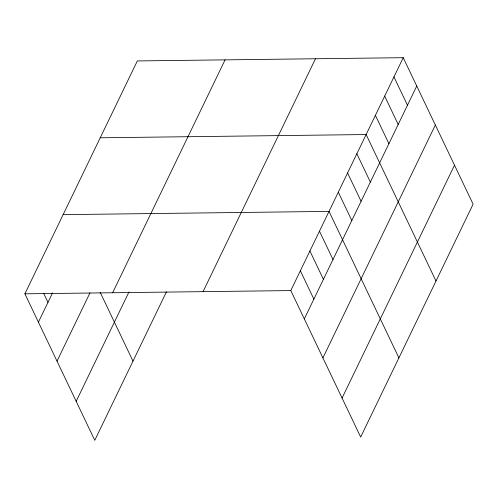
<?xml version="1.0" encoding="UTF-8"?>
<svg xmlns="http://www.w3.org/2000/svg" width="498" height="498" viewBox="0 0 498 498"><rect width="100%" height="100%" fill="white"/><g stroke="black" fill="none" stroke-linecap="round" stroke-linejoin="round"><path stroke-width="0.75" d="M166.457 291.822L94.769 440.313L24.9 293.82L137.33 60.937L403.231 57.687L473.1 204.18L360.67 437.063L290.801 290.577L403.231 57.687M38.414 322.162L52.589 292.805M57.015 361.15L89.97 292.886M112.648 292.749L225.077 59.866M76.175 401.32L128.976 291.946M203.053 291.647L315.483 58.764M304.315 318.913L416.745 86.023M322.909 357.9L435.339 125.017M342.07 398.076L454.506 165.187M100.229 137.79L366.13 134.541L435.999 281.028M63.128 214.644L329.022 211.395L398.898 357.881M24.9 293.82L290.801 290.577M393.955 76.904L407.47 105.24M384.68 96.114L398.195 124.45M375.405 115.331L388.919 143.667M356.854 153.758L370.369 182.094M347.573 172.968L361.094 201.304M338.298 192.184L351.818 220.521M319.467 231.19L332.981 259.526M309.912 250.986L323.426 279.322M300.356 270.781L313.871 299.117M100.198 292.357L132.997 361.131M43.687 293.378L47.97 302.367"/></g></svg>
